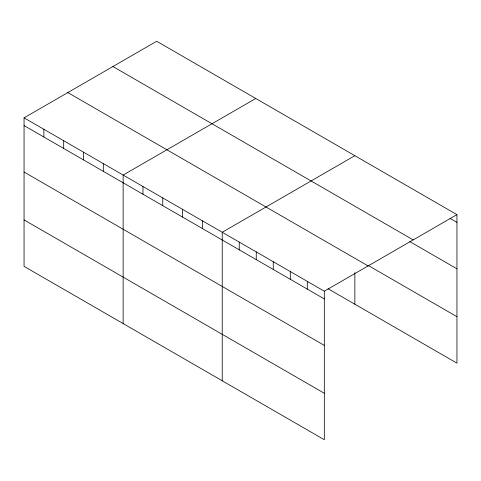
<?xml version="1.0" encoding="UTF-8"?>
<svg xmlns="http://www.w3.org/2000/svg" width="481" height="481" viewBox="0 0 481 481"><rect width="100%" height="100%" fill="white"/><g stroke="black" fill="none" stroke-linecap="round" stroke-linejoin="round"><path stroke-width="0.72" d="M324.32 345.394L324.32 291.203L24.05 117.845L24.05 266.366L324.32 439.73L324.32 345.394L24.05 172.036M328.006 288.714L456.95 363.155L456.95 214.634L156.68 41.27L24.05 117.845M255.766 98.479L123.142 175.054L123.142 323.575M354.858 155.688L222.228 232.263L222.228 380.784M324.32 291.203L456.95 214.634M450.018 218.362L456.95 222.36M112.909 66.54L413.185 239.899M409.686 241.534L456.95 268.825M368.091 265.392L456.95 316.696M67.815 92.574L368.091 265.933M24.05 125.571L324.32 298.935M24.05 219.907L324.32 393.266M354.858 272.739L354.858 304.214M307.305 281.379L307.305 289.111M290.29 271.555L290.29 279.287M273.274 261.73L273.274 269.462M256.259 251.912L256.259 259.638M239.243 242.087L239.243 249.813M202.411 220.821L202.411 228.547M182.594 209.379L182.594 217.105M162.776 197.938L162.776 205.664M142.959 186.496L142.959 194.222M103.325 163.612L103.325 171.338M83.502 152.17L83.502 159.896M63.684 140.729L63.684 148.455M43.867 129.287L43.867 137.013"/></g></svg>
